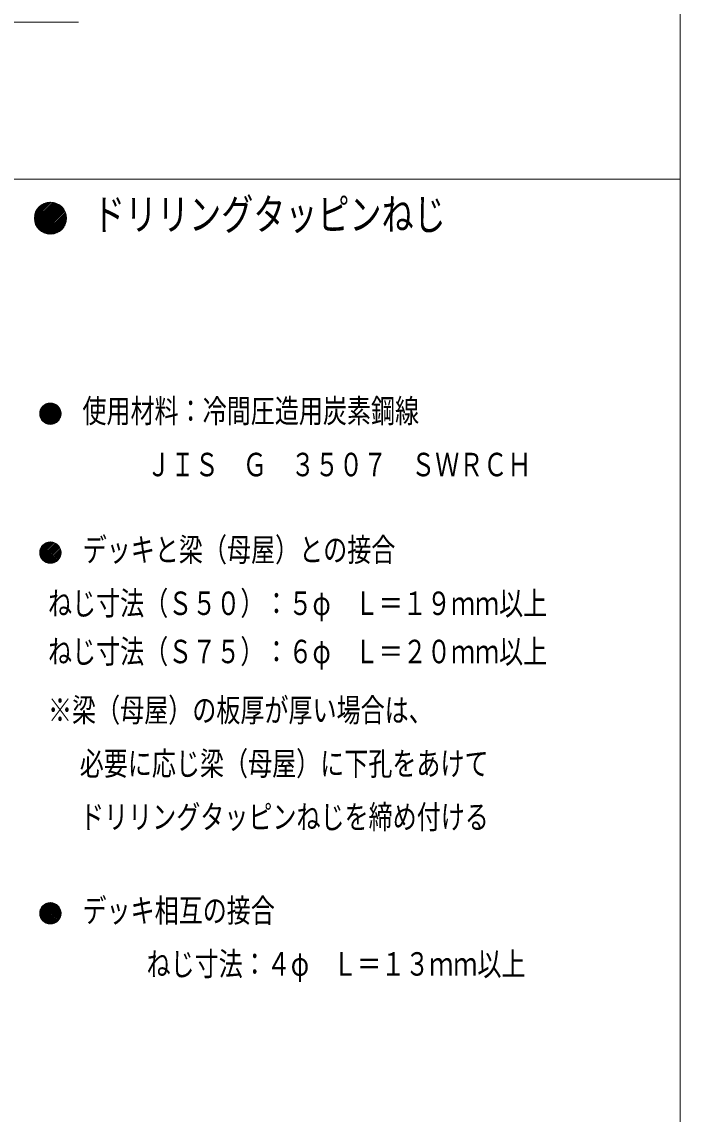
# Model space of a CAD drawing. Units: millimetres on the paper. Extents: x -292 to 292, y -205 to 205.
# Drawn here: x 244.3 to 292, y -125.7 to -46.4 of the extents above; entities that cross this region are included whole.
import ezdxf
from ezdxf.enums import TextEntityAlignment as Align

# ---------------------------------------------------------------- set-up
doc = ezdxf.new("R2010")
doc.units = ezdxf.units.MM
doc.layers.add('0-2_M1-0', color=7, linetype='Continuous', lineweight=18)
doc.layers.add('0-6_M2-2-0', color=7, linetype='Continuous', lineweight=18)
doc.styles.add('ＭＳ ゴシック', font='')
doc.styles.get('ＭＳ ゴシック').set_extended_font_data('MS Gothic')

msp = doc.modelspace()

# ---------------------------------------------------------------- linework, layer by layer
at = {"layer": '0-2_M1-0'}
for p, q in [((246.28, -59.523), (245.162, -60.641)), ((246.389, -59.524), (245.163, -60.75)), ((246.488, -59.534), (245.173, -60.85)), ((246.16, -59.534), (245.173, -60.521)), ((246.581, -59.551), (245.19, -60.942)), ((246.022, -59.562), (245.201, -60.383)), ((246.668, -59.574), (245.213, -61.029)), ((246.749, -59.603), (245.241, -61.11)), ((245.852, -59.623), (245.261, -60.213)), ((246.825, -59.636), (245.275, -61.187)), ((246.897, -59.674), (245.312, -61.259)), ((246.965, -59.715), (245.354, -61.327)), ((247.029, -59.761), (245.399, -61.391)), ((247.09, -59.81), (245.449, -61.451)), ((247.146, -59.863), (245.502, -61.508)), ((247.199, -59.92), (245.558, -61.561)), ((247.249, -59.98), (245.619, -61.61)), ((247.294, -60.044), (245.683, -61.656)), ((247.336, -60.112), (245.751, -61.697)), ((247.373, -60.184), (245.823, -61.735)), ((247.407, -60.261), (245.899, -61.768)), ((247.435, -60.342), (245.98, -61.797)), ((247.458, -60.428), (246.067, -61.82)), ((247.475, -60.521), (246.16, -61.837)), ((247.485, -60.621), (246.259, -61.847)), ((247.486, -60.729), (246.368, -61.848)), ((247.475, -60.85), (246.488, -61.837)), ((247.447, -60.988), (246.626, -61.808)), ((247.387, -61.158), (246.796, -61.748)), ((246.332, -74.101), (245.549, -74.885)), ((246.434, -74.109), (245.556, -74.986)), ((246.214, -74.109), (245.556, -74.767)), ((246.525, -74.128), (245.575, -75.077)), ((246.07, -74.144), (245.592, -74.622)), ((246.607, -74.155), (245.602, -75.16)), ((246.682, -74.189), (245.637, -75.235)), ((246.751, -74.23), (245.677, -75.304)), ((246.815, -74.276), (245.724, -75.367)), ((246.872, -74.329), (245.776, -75.425)), ((246.924, -74.386), (245.833, -75.477)), ((246.971, -74.449), (245.896, -75.524)), ((247.011, -74.518), (245.965, -75.564)), ((247.046, -74.594), (246.041, -75.599)), ((247.073, -74.676), (246.123, -75.626)), ((247.092, -74.767), (246.214, -75.644)), ((247.099, -74.869), (246.316, -75.652)), ((247.092, -74.986), (246.434, -75.644)), ((247.056, -75.131), (246.578, -75.609)), ((246.332, -84.181), (245.549, -84.964)), ((246.434, -84.189), (245.556, -85.066)), ((246.214, -84.189), (245.556, -84.846)), ((246.525, -84.207), (245.575, -85.157)), ((246.07, -84.224), (245.592, -84.702)), ((246.607, -84.234), (245.602, -85.239)), ((246.682, -84.269), (245.637, -85.315)), ((246.751, -84.309), (245.677, -85.384)), ((246.815, -84.356), (245.724, -85.447)), ((246.872, -84.408), (245.776, -85.504)), ((246.924, -84.465), (245.833, -85.556)), ((246.971, -84.529), (245.896, -85.603)), ((247.011, -84.598), (245.965, -85.644)), ((247.046, -84.673), (246.041, -85.678)), ((247.073, -84.755), (246.123, -85.705)), ((247.092, -84.846), (246.214, -85.724)), ((247.099, -84.948), (246.316, -85.731)), ((247.092, -85.066), (246.434, -85.724)), ((247.056, -85.21), (246.578, -85.688)), ((246.332, -110.361), (245.549, -111.144)), ((246.434, -110.369), (245.556, -111.246)), ((246.214, -110.369), (245.556, -111.027)), ((246.525, -110.387), (245.575, -111.337)), ((246.07, -110.404), (245.592, -110.882)), ((246.607, -110.415), (245.602, -111.42)), ((246.682, -110.449), (245.637, -111.495)), ((246.751, -110.49), (245.677, -111.564)), ((246.815, -110.536), (245.724, -111.627)), ((246.872, -110.588), (245.776, -111.685)), ((246.924, -110.646), (245.833, -111.737)), ((246.971, -110.709), (245.896, -111.783)), ((247.011, -110.778), (245.965, -111.824)), ((247.046, -110.853), (246.041, -111.858)), ((247.073, -110.936), (246.123, -111.885)), ((247.092, -111.027), (246.214, -111.904)), ((247.099, -111.129), (246.316, -111.912)), ((247.092, -111.246), (246.434, -111.904)), ((247.056, -111.391), (246.578, -111.869))]:
    msp.add_line(p, q, dxfattribs=at)
for centre, radius in [((246.324, -60.685), 1.163), ((246.324, -74.877), 0.775), ((246.324, -84.956), 0.775), ((246.324, -111.136), 0.775)]:
    msp.add_circle(centre, radius, dxfattribs=at)
at = {"layer": '0-6_M2-2-0'}
for p, q in [((292, 205), (292, -205)), ((-54.026, -46.454), (248.352, -46.454)), ((-54.026, -57.863), (292, -57.863))]:
    msp.add_line(p, q, dxfattribs=at)

# ---------------------------------------------------------------- texts
at = {"layer": '0-2_M1-0', "style": 'ＭＳ ゴシック', "width": 0.75}
for s, height, p in [('ドリリングタッピンねじ', 2.274, (249.408, -62.225)), ('使用材料：冷間圧造用炭素鋼線', 1.705, (248.646, -76.039)), ('ＪＩＳ\u3000Ｇ\u3000３５０７\u3000ＳＷＲＣＨ', 1.705, (253.304, -79.929)), ('デッキと梁（母屋）との接合', 1.705, (248.666, -86.113)), ('ねじ寸法（Ｓ５０）：５φ\u3000Ｌ＝１９ｍｍ以上', 1.705, (246.149, -89.999)), ('ねじ寸法（Ｓ７５）：６φ\u3000Ｌ＝２０ｍｍ以上', 1.705, (246.149, -93.499)), ('※梁（母屋）の板厚が厚い場合は、', 1.705, (246.149, -97.753)), ('必要に応じ梁（母屋）に下孔をあけて', 1.705, (248.451, -101.634)), ('ドリリングタッピンねじを締め付ける', 1.705, (248.474, -105.507)), ('デッキ相互の接合', 1.705, (248.65, -112.299)), ('ねじ寸法：４φ\u3000Ｌ＝１３ｍｍ以上', 1.705, (253.296, -116.178))]:
    msp.add_text(s, height=height, dxfattribs=at).set_placement(p, align=Align.BOTTOM_LEFT)

doc.saveas('drawing.dxf')
